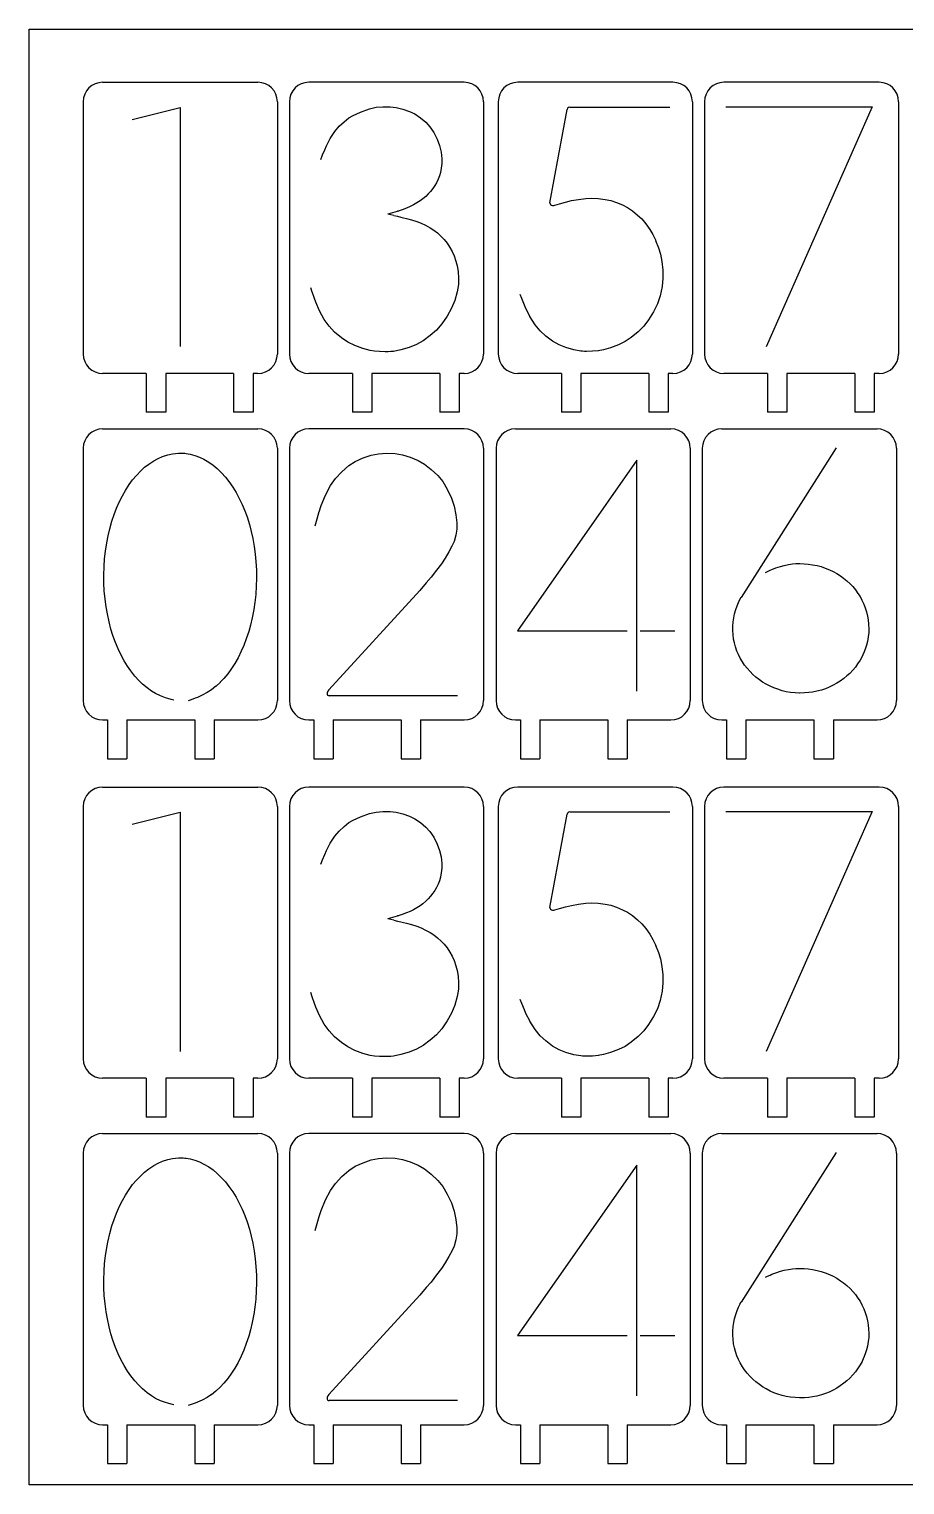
# Model space of a CAD drawing. Header units: millimetres. Extents: x 2133 to 4632, y 1065 to 2652.
# Drawn here: x 4232.3 to 4412.8, y 2342.4 to 2642.4 of the extents above; entities that cross this region are included whole.
import ezdxf

# ---------------------------------------------------------------- set-up
doc = ezdxf.new("R2010")
doc.units = ezdxf.units.MM
doc.layers.add('细实线', color=7, linetype='Continuous', lineweight=25)

msp = doc.modelspace()

# ---------------------------------------------------------------- linework, layer by layer
at = {"color": 7, "linetype": 'Continuous', "lineweight": 25}
for p, q in [((4247.468, 2631.488), (4279.468, 2631.488)), ((4321.96, 2631.488), (4289.96, 2631.488)), ((4365.004, 2631.488), (4333.004, 2631.488)), ((4407.497, 2631.488), (4375.497, 2631.488)), ((4243.468, 2627.488), (4243.468, 2575.488)), ((4283.468, 2627.488), (4283.468, 2575.488)), ((4285.96, 2627.488), (4285.96, 2575.488)), ((4325.96, 2627.488), (4325.96, 2575.488)), ((4329.004, 2627.488), (4329.004, 2575.488)), ((4369.004, 2627.488), (4369.004, 2575.488)), ((4371.497, 2627.488), (4371.497, 2575.488)), ((4411.497, 2627.488), (4411.497, 2575.488)), ((4256.468, 2571.488), (4247.468, 2571.488)), ((4256.468, 2571.488), (4256.468, 2563.488)), ((4274.468, 2571.488), (4260.468, 2571.488)), ((4260.468, 2571.488), (4260.468, 2563.488)), ((4274.468, 2571.488), (4274.468, 2563.488)), ((4279.468, 2571.488), (4278.468, 2571.488)), ((4278.468, 2571.488), (4278.468, 2563.488)), ((4298.96, 2571.488), (4289.96, 2571.488)), ((4298.96, 2571.488), (4298.96, 2563.488)), ((4316.96, 2571.488), (4302.96, 2571.488)), ((4302.96, 2571.488), (4302.96, 2563.488)), ((4316.96, 2571.488), (4316.96, 2563.488)), ((4321.96, 2571.488), (4320.96, 2571.488)), ((4320.96, 2571.488), (4320.96, 2563.488)), ((4342.004, 2571.488), (4333.004, 2571.488)), ((4342.004, 2571.488), (4342.004, 2563.488)), ((4360.004, 2571.488), (4346.004, 2571.488)), ((4346.004, 2571.488), (4346.004, 2563.488)), ((4360.004, 2571.488), (4360.004, 2563.488)), ((4365.004, 2571.488), (4364.004, 2571.488)), ((4364.004, 2571.488), (4364.004, 2563.488)), ((4384.497, 2571.488), (4375.497, 2571.488)), ((4384.497, 2571.488), (4384.497, 2563.488)), ((4402.497, 2571.488), (4388.497, 2571.488)), ((4388.497, 2571.488), (4388.497, 2563.488)), ((4402.497, 2571.488), (4402.497, 2563.488)), ((4407.497, 2571.488), (4406.497, 2571.488)), ((4406.497, 2571.488), (4406.497, 2563.488)), ((4260.468, 2563.488), (4256.468, 2563.488)), ((4278.468, 2563.488), (4274.468, 2563.488)), ((4302.96, 2563.488), (4298.96, 2563.488)), ((4320.96, 2563.488), (4316.96, 2563.488)), ((4346.004, 2563.488), (4342.004, 2563.488)), ((4364.004, 2563.488), (4360.004, 2563.488)), ((4388.497, 2563.488), (4384.497, 2563.488)), ((4406.497, 2563.488), (4402.497, 2563.488)), ((4247.468, 2560.076), (4279.468, 2560.076)), ((4321.96, 2560.076), (4289.96, 2560.076)), ((4332.56, 2560.076), (4364.56, 2560.076)), ((4375.052, 2560.076), (4407.052, 2560.076)), ((4243.468, 2556.076), (4243.468, 2504.076)), ((4283.468, 2556.076), (4283.468, 2504.076)), ((4285.96, 2556.076), (4285.96, 2504.076)), ((4325.96, 2556.076), (4325.96, 2504.076)), ((4328.56, 2556.076), (4328.56, 2504.076)), ((4368.56, 2556.076), (4368.56, 2504.076)), ((4371.052, 2556.076), (4371.052, 2504.076)), ((4411.052, 2556.076), (4411.052, 2504.076)), ((4247.468, 2500.076), (4248.468, 2500.076)), ((4248.468, 2500.076), (4248.468, 2492.076)), ((4252.468, 2500.076), (4252.468, 2492.076)), ((4252.468, 2500.076), (4266.468, 2500.076)), ((4266.468, 2500.076), (4266.468, 2492.076)), ((4270.468, 2500.076), (4279.468, 2500.076)), ((4270.468, 2500.076), (4270.468, 2492.076)), ((4289.96, 2500.076), (4290.96, 2500.076)), ((4290.96, 2500.076), (4290.96, 2492.076)), ((4294.96, 2500.076), (4294.96, 2492.076)), ((4294.96, 2500.076), (4308.96, 2500.076)), ((4308.96, 2500.076), (4308.96, 2492.076)), ((4312.96, 2500.076), (4321.96, 2500.076)), ((4312.96, 2500.076), (4312.96, 2492.076)), ((4332.56, 2500.076), (4333.56, 2500.076)), ((4333.56, 2500.076), (4333.56, 2492.076)), ((4337.56, 2500.076), (4337.56, 2492.076)), ((4337.56, 2500.076), (4351.56, 2500.076)), ((4351.56, 2500.076), (4351.56, 2492.076)), ((4355.56, 2500.076), (4364.56, 2500.076)), ((4355.56, 2500.076), (4355.56, 2492.076)), ((4375.052, 2500.076), (4376.052, 2500.076)), ((4376.052, 2500.076), (4376.052, 2492.076)), ((4380.052, 2500.076), (4380.052, 2492.076)), ((4380.052, 2500.076), (4394.052, 2500.076)), ((4394.052, 2500.076), (4394.052, 2492.076)), ((4398.052, 2500.076), (4407.052, 2500.076)), ((4398.052, 2500.076), (4398.052, 2492.076)), ((4248.468, 2492.076), (4252.468, 2492.076)), ((4266.468, 2492.076), (4270.468, 2492.076)), ((4290.96, 2492.076), (4294.96, 2492.076)), ((4308.96, 2492.076), (4312.96, 2492.076)), ((4333.56, 2492.076), (4337.56, 2492.076)), ((4351.56, 2492.076), (4355.56, 2492.076)), ((4376.052, 2492.076), (4380.052, 2492.076)), ((4394.052, 2492.076), (4398.052, 2492.076)), ((4247.468, 2486.253), (4279.468, 2486.253)), ((4321.96, 2486.253), (4289.96, 2486.253)), ((4365.004, 2486.253), (4333.004, 2486.253)), ((4407.497, 2486.253), (4375.497, 2486.253)), ((4243.468, 2482.253), (4243.468, 2430.253)), ((4283.468, 2482.253), (4283.468, 2430.253)), ((4285.96, 2482.253), (4285.96, 2430.253)), ((4325.96, 2482.253), (4325.96, 2430.253)), ((4329.004, 2482.253), (4329.004, 2430.253)), ((4369.004, 2482.253), (4369.004, 2430.253)), ((4371.497, 2482.253), (4371.497, 2430.253)), ((4411.497, 2482.253), (4411.497, 2430.253)), ((4256.468, 2426.253), (4247.468, 2426.253)), ((4256.468, 2426.253), (4256.468, 2418.253)), ((4274.468, 2426.253), (4260.468, 2426.253)), ((4260.468, 2426.253), (4260.468, 2418.253)), ((4274.468, 2426.253), (4274.468, 2418.253)), ((4279.468, 2426.253), (4278.468, 2426.253)), ((4278.468, 2426.253), (4278.468, 2418.253)), ((4298.96, 2426.253), (4289.96, 2426.253)), ((4298.96, 2426.253), (4298.96, 2418.253)), ((4316.96, 2426.253), (4302.96, 2426.253)), ((4302.96, 2426.253), (4302.96, 2418.253)), ((4316.96, 2426.253), (4316.96, 2418.253)), ((4321.96, 2426.253), (4320.96, 2426.253)), ((4320.96, 2426.253), (4320.96, 2418.253)), ((4342.004, 2426.253), (4333.004, 2426.253)), ((4342.004, 2426.253), (4342.004, 2418.253)), ((4360.004, 2426.253), (4346.004, 2426.253)), ((4346.004, 2426.253), (4346.004, 2418.253)), ((4360.004, 2426.253), (4360.004, 2418.253)), ((4365.004, 2426.253), (4364.004, 2426.253)), ((4364.004, 2426.253), (4364.004, 2418.253)), ((4384.497, 2426.253), (4375.497, 2426.253)), ((4384.497, 2426.253), (4384.497, 2418.253)), ((4402.497, 2426.253), (4388.497, 2426.253)), ((4388.497, 2426.253), (4388.497, 2418.253)), ((4402.497, 2426.253), (4402.497, 2418.253)), ((4407.497, 2426.253), (4406.497, 2426.253)), ((4406.497, 2426.253), (4406.497, 2418.253)), ((4260.468, 2418.253), (4256.468, 2418.253)), ((4278.468, 2418.253), (4274.468, 2418.253)), ((4302.96, 2418.253), (4298.96, 2418.253)), ((4320.96, 2418.253), (4316.96, 2418.253)), ((4346.004, 2418.253), (4342.004, 2418.253)), ((4364.004, 2418.253), (4360.004, 2418.253)), ((4388.497, 2418.253), (4384.497, 2418.253)), ((4406.497, 2418.253), (4402.497, 2418.253)), ((4247.468, 2414.841), (4279.468, 2414.841)), ((4321.96, 2414.841), (4289.96, 2414.841)), ((4332.56, 2414.841), (4364.56, 2414.841)), ((4375.052, 2414.841), (4407.052, 2414.841)), ((4243.468, 2410.841), (4243.468, 2358.841)), ((4283.468, 2410.841), (4283.468, 2358.841)), ((4285.96, 2410.841), (4285.96, 2358.841)), ((4325.96, 2410.841), (4325.96, 2358.841)), ((4328.56, 2410.841), (4328.56, 2358.841)), ((4368.56, 2410.841), (4368.56, 2358.841)), ((4371.052, 2410.841), (4371.052, 2358.841)), ((4411.052, 2410.841), (4411.052, 2358.841)), ((4247.468, 2354.841), (4248.468, 2354.841)), ((4248.468, 2354.841), (4248.468, 2346.841)), ((4252.468, 2354.841), (4252.468, 2346.841)), ((4252.468, 2354.841), (4266.468, 2354.841)), ((4266.468, 2354.841), (4266.468, 2346.841)), ((4270.468, 2354.841), (4279.468, 2354.841)), ((4270.468, 2354.841), (4270.468, 2346.841)), ((4289.96, 2354.841), (4290.96, 2354.841)), ((4290.96, 2354.841), (4290.96, 2346.841)), ((4294.96, 2354.841), (4294.96, 2346.841)), ((4294.96, 2354.841), (4308.96, 2354.841)), ((4308.96, 2354.841), (4308.96, 2346.841)), ((4312.96, 2354.841), (4321.96, 2354.841)), ((4312.96, 2354.841), (4312.96, 2346.841)), ((4332.56, 2354.841), (4333.56, 2354.841)), ((4333.56, 2354.841), (4333.56, 2346.841)), ((4337.56, 2354.841), (4337.56, 2346.841)), ((4337.56, 2354.841), (4351.56, 2354.841)), ((4351.56, 2354.841), (4351.56, 2346.841)), ((4355.56, 2354.841), (4364.56, 2354.841)), ((4355.56, 2354.841), (4355.56, 2346.841)), ((4375.052, 2354.841), (4376.052, 2354.841)), ((4376.052, 2354.841), (4376.052, 2346.841)), ((4380.052, 2354.841), (4380.052, 2346.841)), ((4380.052, 2354.841), (4394.052, 2354.841)), ((4394.052, 2354.841), (4394.052, 2346.841)), ((4398.052, 2354.841), (4407.052, 2354.841)), ((4398.052, 2354.841), (4398.052, 2346.841)), ((4248.468, 2346.841), (4252.468, 2346.841)), ((4266.468, 2346.841), (4270.468, 2346.841)), ((4290.96, 2346.841), (4294.96, 2346.841)), ((4308.96, 2346.841), (4312.96, 2346.841)), ((4333.56, 2346.841), (4337.56, 2346.841)), ((4351.56, 2346.841), (4355.56, 2346.841)), ((4376.052, 2346.841), (4380.052, 2346.841)), ((4394.052, 2346.841), (4398.052, 2346.841))]:
    msp.add_line(p, q, dxfattribs=at)
for points in [[(4299.069, 2624.661), (4300.61, 2625.333)], [(4300.61, 2625.333), (4302.471, 2626.019)], [(4302.471, 2626.019), (4303.844, 2626.338)], [(4303.844, 2626.338), (4305.24, 2626.449)], [(4305.24, 2626.449), (4306.729, 2626.442)], [(4306.729, 2626.442), (4307.977, 2626.303)], [(4307.977, 2626.303), (4309.319, 2625.973)], [(4309.319, 2625.973), (4310.692, 2625.498)], [(4310.692, 2625.498), (4311.812, 2624.961)], [(4295.328, 2621.358), (4296.224, 2622.417)], [(4296.224, 2622.417), (4297.23, 2623.371)], [(4297.23, 2623.371), (4298.231, 2624.169)], [(4298.231, 2624.169), (4299.069, 2624.661)], [(4311.812, 2624.961), (4312.945, 2624.196)], [(4312.945, 2624.196), (4314.08, 2623.245)], [(4314.08, 2623.245), (4314.926, 2622.332)], [(4314.926, 2622.332), (4315.713, 2621.144)], [(4293.574, 2618.4), (4294.385, 2619.923)], [(4294.385, 2619.923), (4295.328, 2621.358)], [(4315.713, 2621.144), (4316.427, 2619.752)], [(4316.427, 2619.752), (4316.905, 2618.446)], [(4292.435, 2615.611), (4292.796, 2616.509)], [(4292.796, 2616.509), (4293.231, 2617.593)], [(4293.231, 2617.593), (4293.574, 2618.4)], [(4316.905, 2618.446), (4317.221, 2617.077)], [(4317.221, 2617.077), (4317.396, 2615.748)], [(4317.265, 2613.818), (4317.077, 2612.887)], [(4317.388, 2614.76), (4317.265, 2613.818)], [(4317.396, 2615.748), (4317.388, 2614.76)], [(4315.906, 2610.195), (4315.497, 2609.597)], [(4316.239, 2610.783), (4315.906, 2610.195)], [(4316.584, 2611.504), (4316.239, 2610.783)], [(4316.867, 2612.191), (4316.584, 2611.504)], [(4317.077, 2612.887), (4316.867, 2612.191)], [(4312.879, 2607.039), (4312.234, 2606.629)], [(4313.436, 2607.457), (4312.879, 2607.039)], [(4314.044, 2607.974), (4313.436, 2607.457)], [(4314.572, 2608.476), (4314.044, 2607.974)], [(4315.019, 2608.979), (4314.572, 2608.476)], [(4315.497, 2609.597), (4315.019, 2608.979)], [(4342.843, 2606.785), (4344.075, 2607.097)], [(4344.075, 2607.097), (4345.515, 2607.363)], [(4345.515, 2607.363), (4347.021, 2607.547)], [(4347.021, 2607.547), (4348.278, 2607.606)], [(4348.278, 2607.606), (4349.605, 2607.534)], [(4349.605, 2607.534), (4351.006, 2607.36)], [(4351.006, 2607.36), (4352.164, 2607.117)], [(4352.164, 2607.117), (4353.357, 2606.726)], [(4308.413, 2604.963), (4308.254, 2604.917)], [(4308.565, 2605.009), (4308.413, 2604.963)], [(4309.212, 2605.226), (4308.548, 2605.004)], [(4310.073, 2605.552), (4309.212, 2605.226)], [(4310.832, 2605.874), (4310.073, 2605.552)], [(4311.496, 2606.208), (4310.832, 2605.874)], [(4312.234, 2606.629), (4311.496, 2606.208)], [(4340.676, 2606.171), (4341.645, 2606.456)], [(4341.633, 2606.453), (4342.843, 2606.785)], [(4353.357, 2606.726), (4354.612, 2606.208)], [(4354.612, 2606.208), (4355.636, 2605.678)], [(4355.636, 2605.678), (4356.657, 2604.986)], [(4356.657, 2604.986), (4357.722, 2604.138)], [(4357.722, 2604.138), (4358.578, 2603.327)], [(4308.252, 2603.879), (4308.918, 2603.708)], [(4308.918, 2603.708), (4309.498, 2603.569)], [(4309.498, 2603.569), (4310.055, 2603.438)], [(4310.055, 2603.438), (4311.103, 2603.154)], [(4311.103, 2603.154), (4312.195, 2602.804)], [(4312.195, 2602.804), (4313.091, 2602.464)], [(4313.091, 2602.464), (4314.035, 2602.016)], [(4314.006, 2602.029), (4314.984, 2601.495)], [(4314.953, 2601.512), (4315.717, 2601.029)], [(4315.717, 2601.029), (4316.481, 2600.435)], [(4358.578, 2603.327), (4359.393, 2602.35)], [(4359.393, 2602.35), (4360.225, 2601.187)], [(4360.225, 2601.187), (4360.874, 2600.107)], [(4316.481, 2600.435), (4317.255, 2599.743)], [(4317.255, 2599.743), (4317.874, 2599.101)], [(4317.874, 2599.101), (4318.465, 2598.34)], [(4318.465, 2598.34), (4319.05, 2597.46)], [(4360.874, 2600.107), (4361.449, 2598.859)], [(4361.433, 2598.9), (4362.005, 2597.399)], [(4319.05, 2597.46), (4319.502, 2596.653)], [(4319.502, 2596.653), (4319.901, 2595.718)], [(4319.901, 2595.718), (4320.277, 2594.636)], [(4362.005, 2597.399), (4362.408, 2596.058)], [(4362.408, 2596.058), (4362.687, 2594.539)], [(4320.277, 2594.636), (4320.539, 2593.666)], [(4320.539, 2593.666), (4320.707, 2592.505)], [(4320.707, 2592.505), (4320.79, 2591.116)], [(4362.687, 2594.539), (4362.879, 2592.767)], [(4362.879, 2592.767), (4362.934, 2591.137)], [(4290.653, 2588.272), (4290.362, 2589.136)], [(4320.769, 2589.821), (4320.519, 2588.308)], [(4320.79, 2591.116), (4320.769, 2589.821)], [(4362.753, 2589.396), (4362.341, 2587.474)], [(4362.934, 2591.137), (4362.753, 2589.396)], [(4291.132, 2586.912), (4290.65, 2588.281)], [(4291.399, 2586.154), (4291.132, 2586.913)], [(4292.166, 2584.399), (4291.399, 2586.154)], [(4320.016, 2586.549), (4319.367, 2584.924)], [(4320.519, 2588.308), (4320.016, 2586.549)], [(4333.854, 2586.901), (4333.518, 2587.727)], [(4334.393, 2585.593), (4333.854, 2586.901)], [(4362.341, 2587.474), (4361.785, 2585.809)], [(4293.149, 2582.63), (4292.166, 2584.399)], [(4318.466, 2583.309), (4317.343, 2581.68)], [(4319.367, 2584.924), (4318.466, 2583.309)], [(4334.698, 2584.857), (4334.393, 2585.594)], [(4335.542, 2583.187), (4334.698, 2584.857)], [(4336.589, 2581.532), (4335.507, 2583.243)], [(4360.993, 2584.213), (4359.977, 2582.559)], [(4361.785, 2585.809), (4360.993, 2584.213)], [(4294.137, 2581.225), (4293.149, 2582.63)], [(4295.282, 2580.03), (4294.137, 2581.225)], [(4296.681, 2578.833), (4295.282, 2580.03)], [(4316.256, 2580.41), (4314.988, 2579.305)], [(4317.343, 2581.68), (4316.256, 2580.41)], [(4337.616, 2580.248), (4336.589, 2581.532)], [(4338.79, 2579.174), (4337.616, 2580.248)], [(4357.813, 2580.087), (4356.419, 2578.929)], [(4358.973, 2581.239), (4357.813, 2580.087)], [(4359.977, 2582.559), (4358.973, 2581.239)], [(4297.999, 2577.924), (4296.681, 2578.833)], [(4299.405, 2577.233), (4297.999, 2577.924)], [(4301.062, 2576.607), (4299.405, 2577.233)], [(4312.126, 2577.448), (4310.634, 2576.851)], [(4313.496, 2578.235), (4312.126, 2577.448)], [(4314.988, 2579.305), (4313.496, 2578.235)], [(4340.205, 2578.124), (4338.79, 2579.174)], [(4341.521, 2577.355), (4340.205, 2578.124)], [(4342.916, 2576.805), (4341.521, 2577.355)], [(4353.758, 2577.403), (4352.139, 2576.767)], [(4355.125, 2578.049), (4353.758, 2577.403)], [(4356.419, 2578.929), (4355.125, 2578.049)], [(4302.568, 2576.199), (4301.062, 2576.607)], [(4303.474, 2576.065), (4302.568, 2576.199)], [(4304.548, 2575.979), (4303.474, 2576.065)], [(4305.67, 2575.95), (4304.548, 2575.979)], [(4306.292, 2575.96), (4305.67, 2575.95)], [(4306.879, 2575.991), (4306.292, 2575.96)], [(4307.402, 2576.042), (4306.879, 2575.991)], [(4308.93, 2576.344), (4307.402, 2576.042)], [(4310.634, 2576.851), (4308.93, 2576.344)], [(4344.548, 2576.339), (4342.916, 2576.805)], [(4346.006, 2576.077), (4344.548, 2576.339)], [(4346.348, 2576.049), (4346.006, 2576.077)], [(4346.764, 2576.03), (4346.348, 2576.049)], [(4347.212, 2576.024), (4346.764, 2576.03)], [(4348.439, 2576.063), (4347.212, 2576.024)], [(4349.644, 2576.174), (4348.439, 2576.063)], [(4350.692, 2576.347), (4349.598, 2576.166)], [(4352.139, 2576.767), (4350.692, 2576.347)], [(4256.985, 2552.813), (4257.987, 2553.475)], [(4257.987, 2553.475), (4258.893, 2553.981)], [(4258.893, 2553.981), (4259.832, 2554.369)], [(4259.832, 2554.369), (4260.915, 2554.712)], [(4260.915, 2554.712), (4261.896, 2554.931)], [(4261.896, 2554.931), (4262.462, 2555.002)], [(4262.462, 2555.002), (4263.105, 2555.047)], [(4263.105, 2555.047), (4263.748, 2555.063)], [(4263.748, 2555.063), (4264.092, 2555.058)], [(4264.092, 2555.058), (4264.409, 2555.041)], [(4264.409, 2555.041), (4264.681, 2555.015)], [(4264.681, 2555.015), (4265.499, 2554.855)], [(4265.499, 2554.855), (4266.478, 2554.577)], [(4266.478, 2554.577), (4267.408, 2554.238)], [(4267.408, 2554.238), (4268.317, 2553.793)], [(4268.317, 2553.793), (4269.337, 2553.193)], [(4269.337, 2553.193), (4270.233, 2552.574)], [(4298.213, 2552.499), (4299.532, 2553.352)], [(4299.532, 2553.352), (4301.127, 2554.083)], [(4301.127, 2554.083), (4302.83, 2554.664)], [(4302.83, 2554.664), (4304.303, 2554.957)], [(4304.303, 2554.957), (4305.995, 2555.05)], [(4305.995, 2555.05), (4307.762, 2554.978)], [(4307.762, 2554.978), (4309.237, 2554.735)], [(4309.237, 2554.735), (4310.853, 2554.229)], [(4310.853, 2554.229), (4312.497, 2553.539)], [(4312.497, 2553.539), (4313.822, 2552.785)], [(4253.65, 2549.551), (4254.416, 2550.455)], [(4254.416, 2550.455), (4255.309, 2551.395)], [(4255.309, 2551.395), (4256.123, 2552.154)], [(4256.123, 2552.154), (4256.985, 2552.813)], [(4270.233, 2552.574), (4271.051, 2551.878)], [(4271.051, 2551.878), (4271.966, 2550.991)], [(4271.966, 2550.991), (4272.766, 2550.12)], [(4272.766, 2550.12), (4273.484, 2549.195)], [(4295.433, 2549.824), (4296.756, 2551.233)], [(4296.756, 2551.233), (4298.213, 2552.499)], [(4313.822, 2552.785), (4315.186, 2551.719)], [(4315.186, 2551.719), (4316.525, 2550.443)], [(4316.525, 2550.443), (4317.542, 2549.206)], [(4251.531, 2546.268), (4252.181, 2547.387)], [(4252.181, 2547.387), (4252.945, 2548.571)], [(4252.945, 2548.571), (4253.65, 2549.551)], [(4273.484, 2549.195), (4274.275, 2548.057)], [(4274.275, 2548.057), (4274.959, 2546.965)], [(4293.385, 2546.401), (4294.413, 2548.379)], [(4294.413, 2548.379), (4295.433, 2549.824)], [(4317.542, 2549.206), (4318.481, 2547.621)], [(4318.481, 2547.621), (4319.327, 2545.795)], [(4250.337, 2543.704), (4250.952, 2545.098)], [(4250.952, 2545.098), (4251.531, 2546.268)], [(4274.959, 2546.965), (4275.559, 2545.842)], [(4275.559, 2545.842), (4276.205, 2544.487)], [(4276.205, 2544.487), (4276.755, 2543.203)], [(4292.116, 2543.005), (4292.505, 2544.248)], [(4292.505, 2544.248), (4293.385, 2546.401)], [(4319.327, 2545.795), (4319.883, 2544.114)], [(4319.883, 2544.114), (4320.256, 2542.356)], [(4248.933, 2539.476), (4249.386, 2541.069)], [(4249.386, 2541.069), (4249.822, 2542.398)], [(4249.822, 2542.398), (4250.337, 2543.704)], [(4276.755, 2543.203), (4277.218, 2541.913)], [(4277.218, 2541.913), (4277.699, 2540.376)], [(4291.283, 2540.084), (4291.697, 2541.535)], [(4291.697, 2541.535), (4292.121, 2543.022)], [(4320.256, 2542.356), (4320.466, 2540.673)], [(4248.303, 2536.578), (4248.579, 2538.036)], [(4248.571, 2538.002), (4248.939, 2539.499)], [(4277.699, 2540.376), (4278.096, 2538.928)], [(4278.096, 2538.928), (4278.404, 2537.501)], [(4320.252, 2538.161), (4319.892, 2536.882)], [(4320.461, 2539.41), (4320.252, 2538.161)], [(4320.466, 2540.673), (4320.461, 2539.41)], [(4248.046, 2534.866), (4248.303, 2536.578)], [(4278.404, 2537.501), (4278.701, 2535.815)], [(4278.701, 2535.815), (4278.924, 2534.235)], [(4319.456, 2535.865), (4318.83, 2534.74)], [(4319.892, 2536.882), (4319.456, 2535.865)], [(4247.762, 2531.726), (4247.862, 2533.276)], [(4247.862, 2533.276), (4248.046, 2534.866)], [(4278.924, 2534.235), (4279.06, 2532.705)], [(4279.06, 2532.705), (4279.152, 2530.918)], [(4317.267, 2532.288), (4316.299, 2530.953)], [(4318.044, 2533.452), (4317.267, 2532.288)], [(4318.83, 2534.74), (4318.044, 2533.452)], [(4387.928, 2531.919), (4388.784, 2532.092)], [(4388.784, 2532.092), (4389.642, 2532.226)], [(4389.642, 2532.226), (4390.327, 2532.292)], [(4390.327, 2532.292), (4391.138, 2532.306)], [(4391.138, 2532.306), (4392.048, 2532.281)], [(4392.048, 2532.281), (4392.866, 2532.218)], [(4392.866, 2532.218), (4393.787, 2532.083)], [(4393.787, 2532.083), (4394.745, 2531.893)], [(4247.712, 2529.931), (4247.762, 2531.726)], [(4247.721, 2528.282), (4247.712, 2529.931)], [(4279.183, 2529.257), (4279.134, 2527.694)], [(4279.152, 2530.918), (4279.183, 2529.257)], [(4315.187, 2529.483), (4314.163, 2528.339)], [(4316.299, 2530.953), (4315.187, 2529.483)], [(4384.049, 2530.471), (4384.488, 2530.671)], [(4384.488, 2530.671), (4385.042, 2530.923)], [(4385.039, 2530.922), (4385.388, 2531.078)], [(4385.388, 2531.078), (4386.232, 2531.406)], [(4386.232, 2531.406), (4387.139, 2531.707)], [(4387.139, 2531.707), (4387.928, 2531.919)], [(4394.745, 2531.893), (4395.535, 2531.688)], [(4395.535, 2531.688), (4396.386, 2531.395)], [(4396.386, 2531.395), (4397.268, 2531.042)], [(4397.268, 2531.042), (4397.987, 2530.704)], [(4397.987, 2530.704), (4398.752, 2530.264)], [(4398.752, 2530.264), (4399.539, 2529.765)], [(4399.539, 2529.765), (4400.178, 2529.307)], [(4400.178, 2529.307), (4400.839, 2528.752)], [(4247.808, 2526.724), (4247.721, 2528.282)], [(4247.97, 2524.961), (4247.808, 2526.724)], [(4279.136, 2527.716), (4279.013, 2525.914)], [(4400.839, 2528.752), (4401.513, 2528.125)], [(4401.513, 2528.125), (4402.05, 2527.564)], [(4402.05, 2527.564), (4402.59, 2526.904)], [(4402.59, 2526.904), (4403.132, 2526.167)], [(4403.132, 2526.167), (4403.554, 2525.515)], [(4248.171, 2523.374), (4247.97, 2524.961)], [(4248.434, 2521.919), (4248.171, 2523.374)], [(4278.853, 2524.324), (4278.621, 2522.822)], [(4279.015, 2525.933), (4278.848, 2524.294)], [(4377.942, 2522.815), (4378.219, 2523.61)], [(4378.219, 2523.61), (4378.516, 2524.303)], [(4378.516, 2524.303), (4378.863, 2525.019)], [(4403.554, 2525.515), (4403.957, 2524.767)], [(4403.957, 2524.767), (4404.347, 2523.936)], [(4404.347, 2523.936), (4404.636, 2523.211)], [(4404.636, 2523.211), (4404.885, 2522.391)], [(4248.795, 2520.281), (4248.434, 2521.919)], [(4249.173, 2518.816), (4248.795, 2520.281)], [(4278.298, 2521.156), (4277.95, 2519.647)], [(4278.625, 2522.844), (4278.298, 2521.156)], [(4377.333, 2519.357), (4377.403, 2520.301)], [(4377.403, 2520.301), (4377.514, 2521.14)], [(4377.514, 2521.14), (4377.687, 2521.924)], [(4377.687, 2521.924), (4377.942, 2522.815)], [(4404.885, 2522.391), (4405.106, 2521.485)], [(4405.106, 2521.485), (4405.246, 2520.7)], [(4405.246, 2520.7), (4405.329, 2519.797)], [(4249.593, 2517.495), (4249.173, 2518.816)], [(4250.131, 2516.019), (4249.593, 2517.495)], [(4277.562, 2518.302), (4277.058, 2516.79)], [(4277.95, 2519.647), (4277.562, 2518.302)], [(4377.323, 2518.535), (4377.333, 2519.357)], [(4377.384, 2517.685), (4377.323, 2518.535)], [(4377.506, 2516.75), (4377.384, 2517.685)], [(4405.238, 2517.21), (4405.08, 2516.283)], [(4405.336, 2518.074), (4405.238, 2517.21)], [(4405.326, 2519.833), (4405.358, 2518.885)], [(4405.358, 2518.885), (4405.336, 2518.074)], [(4250.666, 2514.708), (4250.131, 2516.019)], [(4251.225, 2513.55), (4250.666, 2514.708)], [(4276.03, 2514.233), (4275.364, 2512.908)], [(4276.56, 2515.424), (4276.03, 2514.233)], [(4277.058, 2516.79), (4276.56, 2515.424)], [(4377.66, 2515.955), (4377.506, 2516.75)], [(4377.887, 2515.158), (4377.66, 2515.955)], [(4378.189, 2514.284), (4377.887, 2515.158)], [(4378.495, 2513.547), (4378.189, 2514.284)], [(4404.634, 2514.704), (4404.284, 2513.809)], [(4404.897, 2515.508), (4404.634, 2514.704)], [(4405.08, 2516.283), (4404.897, 2515.508)], [(4251.92, 2512.268), (4251.225, 2513.55)], [(4252.594, 2511.144), (4251.92, 2512.268)], [(4253.273, 2510.176), (4252.594, 2511.144)], [(4274.705, 2511.726), (4274.051, 2510.72)], [(4275.364, 2512.908), (4274.705, 2511.726)], [(4378.87, 2512.821), (4378.495, 2513.547)], [(4379.334, 2512.03), (4378.87, 2512.821)], [(4379.777, 2511.366), (4379.334, 2512.03)], [(4380.283, 2510.726), (4379.777, 2511.366)], [(4403.063, 2511.629), (4402.602, 2510.991)], [(4403.557, 2512.402), (4403.063, 2511.629)], [(4403.968, 2513.129), (4403.557, 2512.402)], [(4404.298, 2513.844), (4403.968, 2513.129)], [(4254.104, 2509.122), (4253.273, 2510.176)], [(4254.897, 2508.219), (4254.104, 2509.122)], [(4255.677, 2507.469), (4254.897, 2508.219)], [(4272.456, 2508.644), (4271.696, 2507.849)], [(4273.244, 2509.615), (4272.456, 2508.644)], [(4274.051, 2510.72), (4273.244, 2509.615)], [(4380.89, 2510.036), (4380.283, 2510.726)], [(4381.454, 2509.462), (4380.89, 2510.036)], [(4382.073, 2508.925), (4381.454, 2509.462)], [(4382.805, 2508.353), (4382.073, 2508.925)], [(4383.475, 2507.886), (4382.805, 2508.353)], [(4399.445, 2508.07), (4398.767, 2507.632)], [(4400.199, 2508.616), (4399.445, 2508.07)], [(4400.851, 2509.143), (4400.199, 2508.616)], [(4401.428, 2509.689), (4400.851, 2509.143)], [(4402.062, 2510.357), (4401.428, 2509.689)], [(4402.602, 2510.991), (4402.062, 2510.357)], [(4256.626, 2506.678), (4255.677, 2507.469)], [(4257.518, 2506.025), (4256.626, 2506.678)], [(4258.384, 2505.519), (4257.518, 2506.025)], [(4259.422, 2505.028), (4258.384, 2505.519)], [(4260.424, 2504.646), (4259.422, 2505.028)], [(4267.993, 2505.161), (4266.999, 2504.715)], [(4269.017, 2505.716), (4267.993, 2505.161)], [(4269.915, 2506.304), (4269.017, 2505.716)], [(4270.794, 2507.022), (4269.868, 2506.274)], [(4271.724, 2507.875), (4270.768, 2507.001)], [(4384.19, 2507.465), (4383.475, 2507.886)], [(4385.028, 2507.03), (4384.19, 2507.465)], [(4385.789, 2506.685), (4385.028, 2507.03)], [(4386.582, 2506.397), (4385.789, 2506.685)], [(4387.507, 2506.117), (4386.582, 2506.397)], [(4388.341, 2505.911), (4387.507, 2506.117)], [(4389.196, 2505.771), (4388.341, 2505.911)], [(4390.183, 2505.662), (4389.196, 2505.771)], [(4391.061, 2505.612), (4390.183, 2505.662)], [(4391.091, 2505.612), (4391.061, 2505.612)], [(4391.179, 2505.616), (4391.141, 2505.616)], [(4392.075, 2505.643), (4391.179, 2505.616)], [(4393, 2505.716), (4392.075, 2505.643)], [(4393.783, 2505.817), (4393, 2505.716)], [(4394.642, 2505.997), (4393.783, 2505.817)], [(4395.581, 2506.245), (4394.642, 2505.997)], [(4396.403, 2506.509), (4395.581, 2506.245)], [(4397.165, 2506.823), (4396.403, 2506.509)], [(4398.021, 2507.229), (4397.165, 2506.823)], [(4398.767, 2507.632), (4398.021, 2507.229)], [(4260.884, 2504.509), (4260.424, 2504.646)], [(4261.584, 2504.307), (4260.879, 2504.511)], [(4262.118, 2504.152), (4261.585, 2504.307)], [(4265.716, 2504.256), (4265.092, 2504.034)], [(4266.54, 2504.549), (4265.716, 2504.256)], [(4266.999, 2504.715), (4266.54, 2504.549)], [(4302.471, 2480.784), (4303.844, 2481.103)], [(4303.844, 2481.103), (4305.24, 2481.214)], [(4305.24, 2481.214), (4306.729, 2481.207)], [(4306.729, 2481.207), (4307.977, 2481.068)], [(4307.977, 2481.068), (4309.319, 2480.738)], [(4296.224, 2477.182), (4297.23, 2478.136)], [(4297.23, 2478.136), (4298.231, 2478.934)], [(4298.231, 2478.934), (4299.069, 2479.426)], [(4299.069, 2479.426), (4300.61, 2480.098)], [(4300.61, 2480.098), (4302.471, 2480.784)], [(4309.319, 2480.738), (4310.692, 2480.263)], [(4310.692, 2480.263), (4311.812, 2479.726)], [(4311.812, 2479.726), (4312.945, 2478.961)], [(4312.945, 2478.961), (4314.08, 2478.01)], [(4314.08, 2478.01), (4314.926, 2477.097)], [(4294.385, 2474.688), (4295.328, 2476.123)], [(4295.328, 2476.123), (4296.224, 2477.182)], [(4314.926, 2477.097), (4315.713, 2475.909)], [(4315.713, 2475.909), (4316.427, 2474.517)], [(4292.796, 2471.274), (4293.231, 2472.358)], [(4293.231, 2472.358), (4293.574, 2473.165)], [(4293.574, 2473.165), (4294.385, 2474.688)], [(4316.427, 2474.517), (4316.905, 2473.211)], [(4316.905, 2473.211), (4317.221, 2471.842)], [(4292.435, 2470.375), (4292.796, 2471.274)], [(4317.221, 2471.842), (4317.396, 2470.513)], [(4317.388, 2469.525), (4317.265, 2468.583)], [(4317.396, 2470.513), (4317.388, 2469.525)], [(4316.584, 2466.269), (4316.239, 2465.548)], [(4316.867, 2466.956), (4316.584, 2466.269)], [(4317.077, 2467.652), (4316.867, 2466.956)], [(4317.265, 2468.583), (4317.077, 2467.652)], [(4314.572, 2463.241), (4314.044, 2462.739)], [(4315.019, 2463.744), (4314.572, 2463.241)], [(4315.497, 2464.362), (4315.019, 2463.744)], [(4315.906, 2464.96), (4315.497, 2464.362)], [(4316.239, 2465.548), (4315.906, 2464.96)], [(4310.073, 2460.317), (4309.212, 2459.991)], [(4310.832, 2460.639), (4310.073, 2460.317)], [(4311.496, 2460.973), (4310.832, 2460.639)], [(4312.234, 2461.394), (4311.496, 2460.973)], [(4312.879, 2461.804), (4312.234, 2461.394)], [(4313.436, 2462.222), (4312.879, 2461.804)], [(4314.044, 2462.739), (4313.436, 2462.222)], [(4340.676, 2460.936), (4341.645, 2461.221)], [(4341.633, 2461.218), (4342.843, 2461.55)], [(4342.843, 2461.55), (4344.075, 2461.862)], [(4344.075, 2461.862), (4345.515, 2462.128)], [(4345.515, 2462.128), (4347.021, 2462.312)], [(4347.021, 2462.312), (4348.278, 2462.371)], [(4348.278, 2462.371), (4349.605, 2462.299)], [(4349.605, 2462.299), (4351.006, 2462.125)], [(4351.006, 2462.125), (4352.164, 2461.882)], [(4352.164, 2461.882), (4353.357, 2461.491)], [(4353.357, 2461.491), (4354.612, 2460.973)], [(4354.612, 2460.973), (4355.636, 2460.443)], [(4355.636, 2460.443), (4356.657, 2459.751)], [(4308.252, 2458.644), (4308.918, 2458.473)], [(4308.413, 2459.728), (4308.254, 2459.682)], [(4308.565, 2459.774), (4308.413, 2459.728)], [(4309.212, 2459.991), (4308.548, 2459.769)], [(4308.918, 2458.473), (4309.498, 2458.334)], [(4309.498, 2458.334), (4310.055, 2458.203)], [(4310.055, 2458.203), (4311.103, 2457.919)], [(4311.103, 2457.919), (4312.195, 2457.569)], [(4312.195, 2457.569), (4313.091, 2457.229)], [(4313.091, 2457.229), (4314.035, 2456.781)], [(4356.657, 2459.751), (4357.722, 2458.903)], [(4357.722, 2458.903), (4358.578, 2458.092)], [(4358.578, 2458.092), (4359.393, 2457.115)], [(4359.393, 2457.115), (4360.225, 2455.952)], [(4314.006, 2456.794), (4314.984, 2456.26)], [(4314.953, 2456.277), (4315.717, 2455.794)], [(4315.717, 2455.794), (4316.481, 2455.2)], [(4316.481, 2455.2), (4317.255, 2454.508)], [(4317.255, 2454.508), (4317.874, 2453.866)], [(4360.225, 2455.952), (4360.874, 2454.872)], [(4360.874, 2454.872), (4361.449, 2453.624)], [(4317.874, 2453.866), (4318.465, 2453.105)], [(4318.465, 2453.105), (4319.05, 2452.225)], [(4319.05, 2452.225), (4319.502, 2451.418)], [(4319.502, 2451.418), (4319.901, 2450.483)], [(4361.433, 2453.665), (4362.005, 2452.164)], [(4362.005, 2452.164), (4362.408, 2450.823)], [(4319.901, 2450.483), (4320.277, 2449.401)], [(4320.277, 2449.401), (4320.539, 2448.431)], [(4320.539, 2448.431), (4320.707, 2447.27)], [(4362.408, 2450.823), (4362.687, 2449.304)], [(4362.687, 2449.304), (4362.879, 2447.532)], [(4320.707, 2447.27), (4320.79, 2445.881)], [(4320.79, 2445.881), (4320.769, 2444.586)], [(4362.934, 2445.902), (4362.753, 2444.161)], [(4362.879, 2447.532), (4362.934, 2445.902)], [(4290.653, 2443.037), (4290.362, 2443.901)], [(4291.132, 2441.677), (4290.65, 2443.046)], [(4320.519, 2443.073), (4320.016, 2441.314)], [(4320.769, 2444.586), (4320.519, 2443.073)], [(4333.854, 2441.666), (4333.518, 2442.492)], [(4362.341, 2442.239), (4361.785, 2440.574)], [(4362.753, 2444.161), (4362.341, 2442.239)], [(4291.399, 2440.919), (4291.132, 2441.677)], [(4292.166, 2439.164), (4291.399, 2440.919)], [(4293.149, 2437.395), (4292.166, 2439.164)], [(4319.367, 2439.689), (4318.466, 2438.074)], [(4320.016, 2441.314), (4319.367, 2439.689)], [(4334.393, 2440.358), (4333.854, 2441.666)], [(4334.698, 2439.622), (4334.393, 2440.359)], [(4335.542, 2437.952), (4334.698, 2439.622)], [(4361.785, 2440.574), (4360.993, 2438.978)], [(4294.137, 2435.99), (4293.149, 2437.395)], [(4317.343, 2436.445), (4316.256, 2435.175)], [(4318.466, 2438.074), (4317.343, 2436.445)], [(4336.589, 2436.297), (4335.507, 2438.008)], [(4337.616, 2435.013), (4336.589, 2436.297)], [(4358.973, 2436.004), (4357.813, 2434.852)], [(4359.977, 2437.324), (4358.973, 2436.004)], [(4360.993, 2438.978), (4359.977, 2437.324)], [(4295.282, 2434.795), (4294.137, 2435.99)], [(4296.681, 2433.598), (4295.282, 2434.795)], [(4297.999, 2432.689), (4296.681, 2433.598)], [(4313.496, 2433), (4312.126, 2432.213)], [(4314.988, 2434.07), (4313.496, 2433)], [(4316.256, 2435.175), (4314.988, 2434.07)], [(4338.79, 2433.939), (4337.616, 2435.013)], [(4340.205, 2432.889), (4338.79, 2433.939)], [(4356.419, 2433.694), (4355.125, 2432.814)], [(4357.813, 2434.852), (4356.419, 2433.694)], [(4299.405, 2431.998), (4297.999, 2432.689)], [(4301.062, 2431.372), (4299.405, 2431.998)], [(4302.568, 2430.964), (4301.062, 2431.372)], [(4303.474, 2430.83), (4302.568, 2430.964)], [(4304.548, 2430.744), (4303.474, 2430.83)], [(4305.67, 2430.715), (4304.548, 2430.744)], [(4306.292, 2430.725), (4305.67, 2430.715)], [(4306.879, 2430.756), (4306.292, 2430.725)], [(4307.402, 2430.807), (4306.879, 2430.756)], [(4308.93, 2431.109), (4307.402, 2430.807)], [(4310.634, 2431.616), (4308.93, 2431.109)], [(4312.126, 2432.213), (4310.634, 2431.616)], [(4341.521, 2432.12), (4340.205, 2432.889)], [(4342.916, 2431.57), (4341.521, 2432.12)], [(4344.548, 2431.104), (4342.916, 2431.57)], [(4346.006, 2430.842), (4344.548, 2431.104)], [(4346.348, 2430.814), (4346.006, 2430.842)], [(4346.764, 2430.795), (4346.348, 2430.814)], [(4347.212, 2430.789), (4346.764, 2430.795)], [(4348.439, 2430.828), (4347.212, 2430.789)], [(4349.644, 2430.939), (4348.439, 2430.828)], [(4350.692, 2431.112), (4349.598, 2430.931)], [(4352.139, 2431.532), (4350.692, 2431.112)], [(4353.758, 2432.168), (4352.139, 2431.532)], [(4355.125, 2432.814), (4353.758, 2432.168)], [(4258.893, 2408.746), (4259.832, 2409.134)], [(4259.832, 2409.134), (4260.915, 2409.477)], [(4260.915, 2409.477), (4261.896, 2409.696)], [(4261.896, 2409.696), (4262.462, 2409.767)], [(4262.462, 2409.767), (4263.105, 2409.812)], [(4263.105, 2409.812), (4263.748, 2409.828)], [(4263.748, 2409.828), (4264.092, 2409.823)], [(4264.092, 2409.823), (4264.409, 2409.806)], [(4264.409, 2409.806), (4264.681, 2409.78)], [(4264.681, 2409.78), (4265.499, 2409.62)], [(4265.499, 2409.62), (4266.478, 2409.342)], [(4266.478, 2409.342), (4267.408, 2409.003)], [(4267.408, 2409.003), (4268.317, 2408.558)], [(4301.127, 2408.848), (4302.83, 2409.429)], [(4302.83, 2409.429), (4304.303, 2409.722)], [(4304.303, 2409.722), (4305.995, 2409.815)], [(4305.995, 2409.815), (4307.762, 2409.743)], [(4307.762, 2409.743), (4309.237, 2409.5)], [(4309.237, 2409.5), (4310.853, 2408.994)], [(4254.416, 2405.22), (4255.309, 2406.16)], [(4255.309, 2406.16), (4256.123, 2406.919)], [(4256.123, 2406.919), (4256.985, 2407.578)], [(4256.985, 2407.578), (4257.987, 2408.24)], [(4257.987, 2408.24), (4258.893, 2408.746)], [(4268.317, 2408.558), (4269.337, 2407.958)], [(4269.337, 2407.958), (4270.233, 2407.339)], [(4270.233, 2407.339), (4271.051, 2406.643)], [(4271.051, 2406.643), (4271.966, 2405.756)], [(4296.756, 2405.998), (4298.213, 2407.264)], [(4298.213, 2407.264), (4299.532, 2408.117)], [(4299.532, 2408.117), (4301.127, 2408.848)], [(4310.853, 2408.994), (4312.497, 2408.304)], [(4312.497, 2408.304), (4313.822, 2407.55)], [(4313.822, 2407.55), (4315.186, 2406.484)], [(4315.186, 2406.484), (4316.525, 2405.208)], [(4252.181, 2402.152), (4252.945, 2403.336)], [(4252.945, 2403.336), (4253.65, 2404.316)], [(4253.65, 2404.316), (4254.416, 2405.22)], [(4271.966, 2405.756), (4272.766, 2404.885)], [(4272.766, 2404.885), (4273.484, 2403.96)], [(4273.484, 2403.96), (4274.275, 2402.822)], [(4293.385, 2401.166), (4294.413, 2403.144)], [(4294.413, 2403.144), (4295.433, 2404.589)], [(4295.433, 2404.589), (4296.756, 2405.998)], [(4316.525, 2405.208), (4317.542, 2403.971)], [(4317.542, 2403.971), (4318.481, 2402.386)], [(4250.952, 2399.863), (4251.531, 2401.033)], [(4251.531, 2401.033), (4252.181, 2402.152)], [(4274.275, 2402.822), (4274.959, 2401.73)], [(4274.959, 2401.73), (4275.559, 2400.607)], [(4275.559, 2400.607), (4276.205, 2399.252)], [(4292.505, 2399.013), (4293.385, 2401.166)], [(4318.481, 2402.386), (4319.327, 2400.56)], [(4319.327, 2400.56), (4319.883, 2398.879)], [(4249.386, 2395.834), (4249.822, 2397.163)], [(4249.822, 2397.163), (4250.337, 2398.469)], [(4250.337, 2398.469), (4250.952, 2399.863)], [(4276.205, 2399.252), (4276.755, 2397.968)], [(4276.755, 2397.968), (4277.218, 2396.678)], [(4291.697, 2396.3), (4292.121, 2397.786)], [(4292.116, 2397.77), (4292.505, 2399.013)], [(4319.883, 2398.879), (4320.256, 2397.121)], [(4320.256, 2397.121), (4320.466, 2395.438)], [(4248.571, 2392.767), (4248.939, 2394.264)], [(4248.933, 2394.241), (4249.386, 2395.834)], [(4277.218, 2396.678), (4277.699, 2395.141)], [(4277.699, 2395.141), (4278.096, 2393.693)], [(4291.283, 2394.849), (4291.697, 2396.3)], [(4320.461, 2394.175), (4320.252, 2392.926)], [(4320.466, 2395.438), (4320.461, 2394.175)], [(4248.046, 2389.631), (4248.303, 2391.343)], [(4248.303, 2391.343), (4248.579, 2392.801)], [(4278.096, 2393.693), (4278.404, 2392.266)], [(4278.404, 2392.266), (4278.701, 2390.58)], [(4319.892, 2391.647), (4319.456, 2390.63)], [(4320.252, 2392.926), (4319.892, 2391.647)], [(4247.762, 2386.491), (4247.862, 2388.041)], [(4247.862, 2388.041), (4248.046, 2389.631)], [(4278.701, 2390.58), (4278.924, 2389)], [(4278.924, 2389), (4279.06, 2387.47)], [(4318.044, 2388.217), (4317.267, 2387.053)], [(4318.83, 2389.505), (4318.044, 2388.217)], [(4319.456, 2390.63), (4318.83, 2389.505)], [(4247.712, 2384.696), (4247.762, 2386.491)], [(4279.06, 2387.47), (4279.152, 2385.683)], [(4279.152, 2385.683), (4279.183, 2384.022)], [(4316.299, 2385.718), (4315.187, 2384.248)], [(4317.267, 2387.053), (4316.299, 2385.718)], [(4384.049, 2385.236), (4384.488, 2385.436)], [(4384.488, 2385.436), (4385.042, 2385.688)], [(4385.039, 2385.687), (4385.388, 2385.843)], [(4385.388, 2385.843), (4386.232, 2386.171)], [(4386.232, 2386.171), (4387.139, 2386.472)], [(4387.139, 2386.472), (4387.928, 2386.684)], [(4387.928, 2386.684), (4388.784, 2386.857)], [(4388.784, 2386.857), (4389.642, 2386.991)], [(4389.642, 2386.991), (4390.327, 2387.057)], [(4390.327, 2387.057), (4391.138, 2387.071)], [(4391.138, 2387.071), (4392.048, 2387.046)], [(4392.048, 2387.046), (4392.866, 2386.983)], [(4392.866, 2386.983), (4393.787, 2386.848)], [(4393.787, 2386.848), (4394.745, 2386.658)], [(4394.745, 2386.658), (4395.535, 2386.453)], [(4395.535, 2386.453), (4396.386, 2386.16)], [(4396.386, 2386.16), (4397.268, 2385.807)], [(4397.268, 2385.807), (4397.987, 2385.469)], [(4397.987, 2385.469), (4398.752, 2385.029)], [(4398.752, 2385.029), (4399.539, 2384.53)], [(4247.721, 2383.047), (4247.712, 2384.696)], [(4247.808, 2381.489), (4247.721, 2383.047)], [(4279.136, 2382.481), (4279.013, 2380.679)], [(4279.183, 2384.022), (4279.134, 2382.459)], [(4315.187, 2384.248), (4314.163, 2383.104)], [(4399.539, 2384.53), (4400.178, 2384.072)], [(4400.178, 2384.072), (4400.839, 2383.517)], [(4400.839, 2383.517), (4401.513, 2382.89)], [(4401.513, 2382.89), (4402.05, 2382.329)], [(4402.05, 2382.329), (4402.59, 2381.669)], [(4247.97, 2379.726), (4247.808, 2381.489)], [(4248.171, 2378.139), (4247.97, 2379.726)], [(4278.853, 2379.089), (4278.621, 2377.587)], [(4279.015, 2380.698), (4278.848, 2379.059)], [(4378.219, 2378.375), (4378.516, 2379.068)], [(4378.516, 2379.068), (4378.863, 2379.784)], [(4402.59, 2381.669), (4403.132, 2380.931)], [(4403.132, 2380.931), (4403.554, 2380.28)], [(4403.554, 2380.28), (4403.957, 2379.531)], [(4403.957, 2379.531), (4404.347, 2378.701)], [(4248.434, 2376.684), (4248.171, 2378.139)], [(4248.795, 2375.046), (4248.434, 2376.684)], [(4278.625, 2377.609), (4278.298, 2375.921)], [(4377.514, 2375.905), (4377.687, 2376.689)], [(4377.687, 2376.689), (4377.942, 2377.58)], [(4377.942, 2377.58), (4378.219, 2378.375)], [(4404.347, 2378.701), (4404.636, 2377.976)], [(4404.636, 2377.976), (4404.885, 2377.156)], [(4404.885, 2377.156), (4405.106, 2376.25)], [(4405.106, 2376.25), (4405.246, 2375.465)], [(4249.173, 2373.581), (4248.795, 2375.046)], [(4249.593, 2372.26), (4249.173, 2373.581)], [(4277.562, 2373.067), (4277.058, 2371.555)], [(4277.95, 2374.412), (4277.562, 2373.067)], [(4278.298, 2375.921), (4277.95, 2374.412)], [(4377.323, 2373.3), (4377.333, 2374.122)], [(4377.384, 2372.45), (4377.323, 2373.3)], [(4377.333, 2374.122), (4377.403, 2375.066)], [(4377.403, 2375.066), (4377.514, 2375.905)], [(4405.246, 2375.465), (4405.329, 2374.562)], [(4405.326, 2374.598), (4405.358, 2373.65)], [(4405.358, 2373.65), (4405.336, 2372.839)], [(4250.131, 2370.784), (4249.593, 2372.26)], [(4250.666, 2369.473), (4250.131, 2370.784)], [(4276.56, 2370.189), (4276.03, 2368.998)], [(4277.058, 2371.555), (4276.56, 2370.189)], [(4377.506, 2371.515), (4377.384, 2372.45)], [(4377.66, 2370.72), (4377.506, 2371.515)], [(4377.887, 2369.923), (4377.66, 2370.72)], [(4404.897, 2370.273), (4404.634, 2369.469)], [(4405.08, 2371.048), (4404.897, 2370.273)], [(4405.238, 2371.975), (4405.08, 2371.048)], [(4405.336, 2372.839), (4405.238, 2371.975)], [(4251.225, 2368.314), (4250.666, 2369.473)], [(4251.92, 2367.033), (4251.225, 2368.314)], [(4252.594, 2365.909), (4251.92, 2367.033)], [(4275.364, 2367.673), (4274.705, 2366.491)], [(4276.03, 2368.998), (4275.364, 2367.673)], [(4378.189, 2369.049), (4377.887, 2369.923)], [(4378.495, 2368.312), (4378.189, 2369.049)], [(4378.87, 2367.586), (4378.495, 2368.312)], [(4379.334, 2366.795), (4378.87, 2367.586)], [(4403.557, 2367.167), (4403.063, 2366.394)], [(4403.968, 2367.894), (4403.557, 2367.167)], [(4404.298, 2368.609), (4403.968, 2367.894)], [(4404.634, 2369.469), (4404.284, 2368.574)], [(4253.273, 2364.941), (4252.594, 2365.909)], [(4254.104, 2363.887), (4253.273, 2364.941)], [(4273.244, 2364.38), (4272.456, 2363.409)], [(4274.051, 2365.485), (4273.244, 2364.38)], [(4274.705, 2366.491), (4274.051, 2365.485)], [(4379.777, 2366.131), (4379.334, 2366.795)], [(4380.283, 2365.491), (4379.777, 2366.131)], [(4380.89, 2364.801), (4380.283, 2365.491)], [(4381.454, 2364.227), (4380.89, 2364.801)], [(4382.073, 2363.69), (4381.454, 2364.227)], [(4401.428, 2364.454), (4400.851, 2363.908)], [(4402.062, 2365.122), (4401.428, 2364.454)], [(4402.602, 2365.756), (4402.062, 2365.122)], [(4403.063, 2366.394), (4402.602, 2365.756)], [(4254.897, 2362.984), (4254.104, 2363.887)], [(4255.677, 2362.234), (4254.897, 2362.984)], [(4256.626, 2361.443), (4255.677, 2362.234)], [(4257.518, 2360.79), (4256.626, 2361.443)], [(4269.915, 2361.069), (4269.017, 2360.481)], [(4270.794, 2361.787), (4269.868, 2361.039)], [(4271.724, 2362.64), (4270.768, 2361.766)], [(4272.456, 2363.409), (4271.696, 2362.614)], [(4382.805, 2363.118), (4382.073, 2363.69)], [(4383.475, 2362.651), (4382.805, 2363.118)], [(4384.19, 2362.23), (4383.475, 2362.651)], [(4385.028, 2361.795), (4384.19, 2362.23)], [(4385.789, 2361.45), (4385.028, 2361.795)], [(4386.582, 2361.162), (4385.789, 2361.45)], [(4387.507, 2360.882), (4386.582, 2361.162)], [(4395.581, 2361.01), (4394.642, 2360.762)], [(4396.403, 2361.274), (4395.581, 2361.01)], [(4397.165, 2361.588), (4396.403, 2361.274)], [(4398.021, 2361.994), (4397.165, 2361.588)], [(4398.767, 2362.397), (4398.021, 2361.994)], [(4399.445, 2362.835), (4398.767, 2362.397)], [(4400.199, 2363.381), (4399.445, 2362.835)], [(4400.851, 2363.908), (4400.199, 2363.381)], [(4258.384, 2360.284), (4257.518, 2360.79)], [(4259.422, 2359.793), (4258.384, 2360.284)], [(4260.424, 2359.411), (4259.422, 2359.793)], [(4260.884, 2359.274), (4260.424, 2359.411)], [(4261.584, 2359.072), (4260.879, 2359.276)], [(4262.118, 2358.917), (4261.585, 2359.072)], [(4265.716, 2359.021), (4265.092, 2358.799)], [(4266.54, 2359.313), (4265.716, 2359.021)], [(4266.999, 2359.48), (4266.54, 2359.313)], [(4267.993, 2359.926), (4266.999, 2359.48)], [(4269.017, 2360.481), (4267.993, 2359.926)], [(4388.341, 2360.676), (4387.507, 2360.882)], [(4389.196, 2360.536), (4388.341, 2360.676)], [(4390.183, 2360.427), (4389.196, 2360.536)], [(4391.061, 2360.377), (4390.183, 2360.427)], [(4391.091, 2360.377), (4391.061, 2360.377)], [(4391.179, 2360.381), (4391.141, 2360.381)], [(4392.075, 2360.408), (4391.179, 2360.381)], [(4393, 2360.481), (4392.075, 2360.408)], [(4393.783, 2360.582), (4393, 2360.481)], [(4394.642, 2360.762), (4393.783, 2360.582)]]:
    msp.add_lwpolyline(points)
for centre, start, end in [((4247.468, 2627.488), 90, 180), ((4279.468, 2627.488), 0, 90), ((4289.96, 2627.488), 90, 180), ((4321.96, 2627.488), 0, 90), ((4333.004, 2627.488), 90, 180), ((4365.004, 2627.488), 0, 90), ((4375.497, 2627.488), 90, 180), ((4407.497, 2627.488), 0, 90), ((4247.468, 2575.488), 180, 270), ((4279.468, 2575.488), 270, 0), ((4289.96, 2575.488), 180, 270), ((4321.96, 2575.488), 270, 0), ((4333.004, 2575.488), 180, 270), ((4365.004, 2575.488), 270, 0), ((4375.497, 2575.488), 180, 270), ((4407.497, 2575.488), 270, 0), ((4247.468, 2556.076), 90, 180), ((4279.468, 2556.076), 0, 90), ((4289.96, 2556.076), 90, 180), ((4321.96, 2556.076), 0, 90), ((4332.56, 2556.076), 90, 180), ((4364.56, 2556.076), 0, 90), ((4375.052, 2556.076), 90, 180), ((4407.052, 2556.076), 0, 90), ((4247.468, 2504.076), 180, 270), ((4279.468, 2504.076), 270, 0), ((4289.96, 2504.076), 180, 270), ((4321.96, 2504.076), 270, 0), ((4332.56, 2504.076), 180, 270), ((4364.56, 2504.076), 270, 0), ((4375.052, 2504.076), 180, 270), ((4407.052, 2504.076), 270, 0), ((4247.468, 2482.253), 90, 180), ((4279.468, 2482.253), 0, 90), ((4289.96, 2482.253), 90, 180), ((4321.96, 2482.253), 0, 90), ((4333.004, 2482.253), 90, 180), ((4365.004, 2482.253), 0, 90), ((4375.497, 2482.253), 90, 180), ((4407.497, 2482.253), 0, 90), ((4247.468, 2430.253), 180, 270), ((4279.468, 2430.253), 270, 0), ((4289.96, 2430.253), 180, 270), ((4321.96, 2430.253), 270, 0), ((4333.004, 2430.253), 180, 270), ((4365.004, 2430.253), 270, 0), ((4375.497, 2430.253), 180, 270), ((4407.497, 2430.253), 270, 0), ((4247.468, 2410.841), 90, 180), ((4279.468, 2410.841), 0, 90), ((4289.96, 2410.841), 90, 180), ((4321.96, 2410.841), 0, 90), ((4332.56, 2410.841), 90, 180), ((4364.56, 2410.841), 0, 90), ((4375.052, 2410.841), 90, 180), ((4407.052, 2410.841), 0, 90), ((4247.468, 2358.841), 180, 270), ((4279.468, 2358.841), 270, 0), ((4289.96, 2358.841), 180, 270), ((4321.96, 2358.841), 270, 0), ((4332.56, 2358.841), 180, 270), ((4364.56, 2358.841), 270, 0), ((4375.052, 2358.841), 180, 270), ((4407.052, 2358.841), 270, 0)]:
    msp.add_arc(centre, 4, start, end, dxfattribs=at)
at = {"layer": '细实线'}
for p, q in [((4253.574, 2623.816), (4263.468, 2626.303)), ((4263.468, 2626.303), (4263.419, 2577.013)), ((4339.657, 2606.647), (4343.18, 2625.916)), ((4343.267, 2626.138), (4343.18, 2625.916)), ((4343.466, 2626.309), (4343.267, 2626.138)), ((4343.734, 2626.389), (4343.466, 2626.309)), ((4343.734, 2626.389), (4364.359, 2626.372)), ((4375.884, 2626.436), (4406.071, 2626.436)), ((4406.071, 2626.436), (4384.175, 2576.992)), ((4306.284, 2604.403), (4306.244, 2604.347)), ((4307.46, 2604.059), (4306.244, 2604.347)), ((4306.284, 2604.403), (4308.254, 2604.917)), ((4307.46, 2604.059), (4308.252, 2603.879)), ((4339.657, 2606.647), (4339.685, 2606.46)), ((4339.685, 2606.46), (4339.773, 2606.298)), ((4339.773, 2606.298), (4339.936, 2606.162)), ((4339.936, 2606.162), (4340.169, 2606.09)), ((4340.169, 2606.09), (4340.441, 2606.102)), ((4340.441, 2606.102), (4340.676, 2606.171)), ((4398.637, 2556.165), (4379.034, 2525.349)), ((4357.569, 2553.593), (4332.977, 2518.463)), ((4357.569, 2506.04), (4357.569, 2553.593)), ((4294.058, 2506.308), (4312.83, 2526.777)), ((4314.163, 2528.339), (4312.83, 2526.777)), ((4378.863, 2525.019), (4378.879, 2525.054)), ((4378.879, 2525.054), (4379.034, 2525.349)), ((4332.977, 2518.463), (4355.563, 2518.463)), ((4358.229, 2518.463), (4365.409, 2518.463)), ((4293.847, 2506.036), (4293.707, 2505.697)), ((4293.707, 2505.697), (4293.741, 2505.37)), ((4293.741, 2505.37), (4293.832, 2505.196)), ((4293.832, 2505.196), (4293.985, 2505.106)), ((4294.058, 2506.308), (4293.847, 2506.036)), ((4293.985, 2505.106), (4294.171, 2505.075)), ((4320.596, 2505.075), (4294.171, 2505.075)), ((4391.141, 2505.616), (4391.091, 2505.612)), ((4253.574, 2478.581), (4263.468, 2481.068)), ((4263.468, 2481.068), (4263.419, 2431.778)), ((4343.466, 2481.074), (4343.267, 2480.903)), ((4343.734, 2481.154), (4343.466, 2481.074)), ((4343.734, 2481.154), (4364.359, 2481.137)), ((4375.884, 2481.201), (4406.071, 2481.201)), ((4406.071, 2481.201), (4384.175, 2431.757)), ((4339.657, 2461.412), (4343.18, 2480.681)), ((4343.267, 2480.903), (4343.18, 2480.681)), ((4339.657, 2461.412), (4339.685, 2461.225)), ((4339.685, 2461.225), (4339.773, 2461.063)), ((4339.773, 2461.063), (4339.936, 2460.927)), ((4339.936, 2460.927), (4340.169, 2460.855)), ((4340.169, 2460.855), (4340.441, 2460.867)), ((4340.441, 2460.867), (4340.676, 2460.936)), ((4306.284, 2459.168), (4306.244, 2459.112)), ((4307.46, 2458.824), (4306.244, 2459.112)), ((4306.284, 2459.168), (4308.254, 2459.682)), ((4307.46, 2458.824), (4308.252, 2458.644)), ((4398.637, 2410.93), (4379.034, 2380.114)), ((4357.569, 2408.358), (4332.977, 2373.228)), ((4357.569, 2360.805), (4357.569, 2408.358)), ((4314.163, 2383.104), (4312.83, 2381.542)), ((4294.058, 2361.073), (4312.83, 2381.542)), ((4378.863, 2379.784), (4378.879, 2379.819)), ((4378.879, 2379.819), (4379.034, 2380.114)), ((4332.977, 2373.228), (4355.563, 2373.228)), ((4358.229, 2373.228), (4365.409, 2373.228)), ((4294.058, 2361.073), (4293.847, 2360.801)), ((4293.847, 2360.801), (4293.707, 2360.462)), ((4293.707, 2360.462), (4293.741, 2360.135)), ((4293.741, 2360.135), (4293.832, 2359.961)), ((4293.832, 2359.961), (4293.985, 2359.871)), ((4293.985, 2359.871), (4294.171, 2359.84)), ((4320.596, 2359.84), (4294.171, 2359.84)), ((4391.141, 2360.381), (4391.091, 2360.377))]:
    msp.add_line(p, q, dxfattribs=at)
msp.add_lwpolyline([(4232.313, 2642.448), (4632.313, 2642.448), (4632.313, 2342.448), (4232.313, 2342.448)], close=True, dxfattribs=at)

doc.saveas('drawing.dxf')
